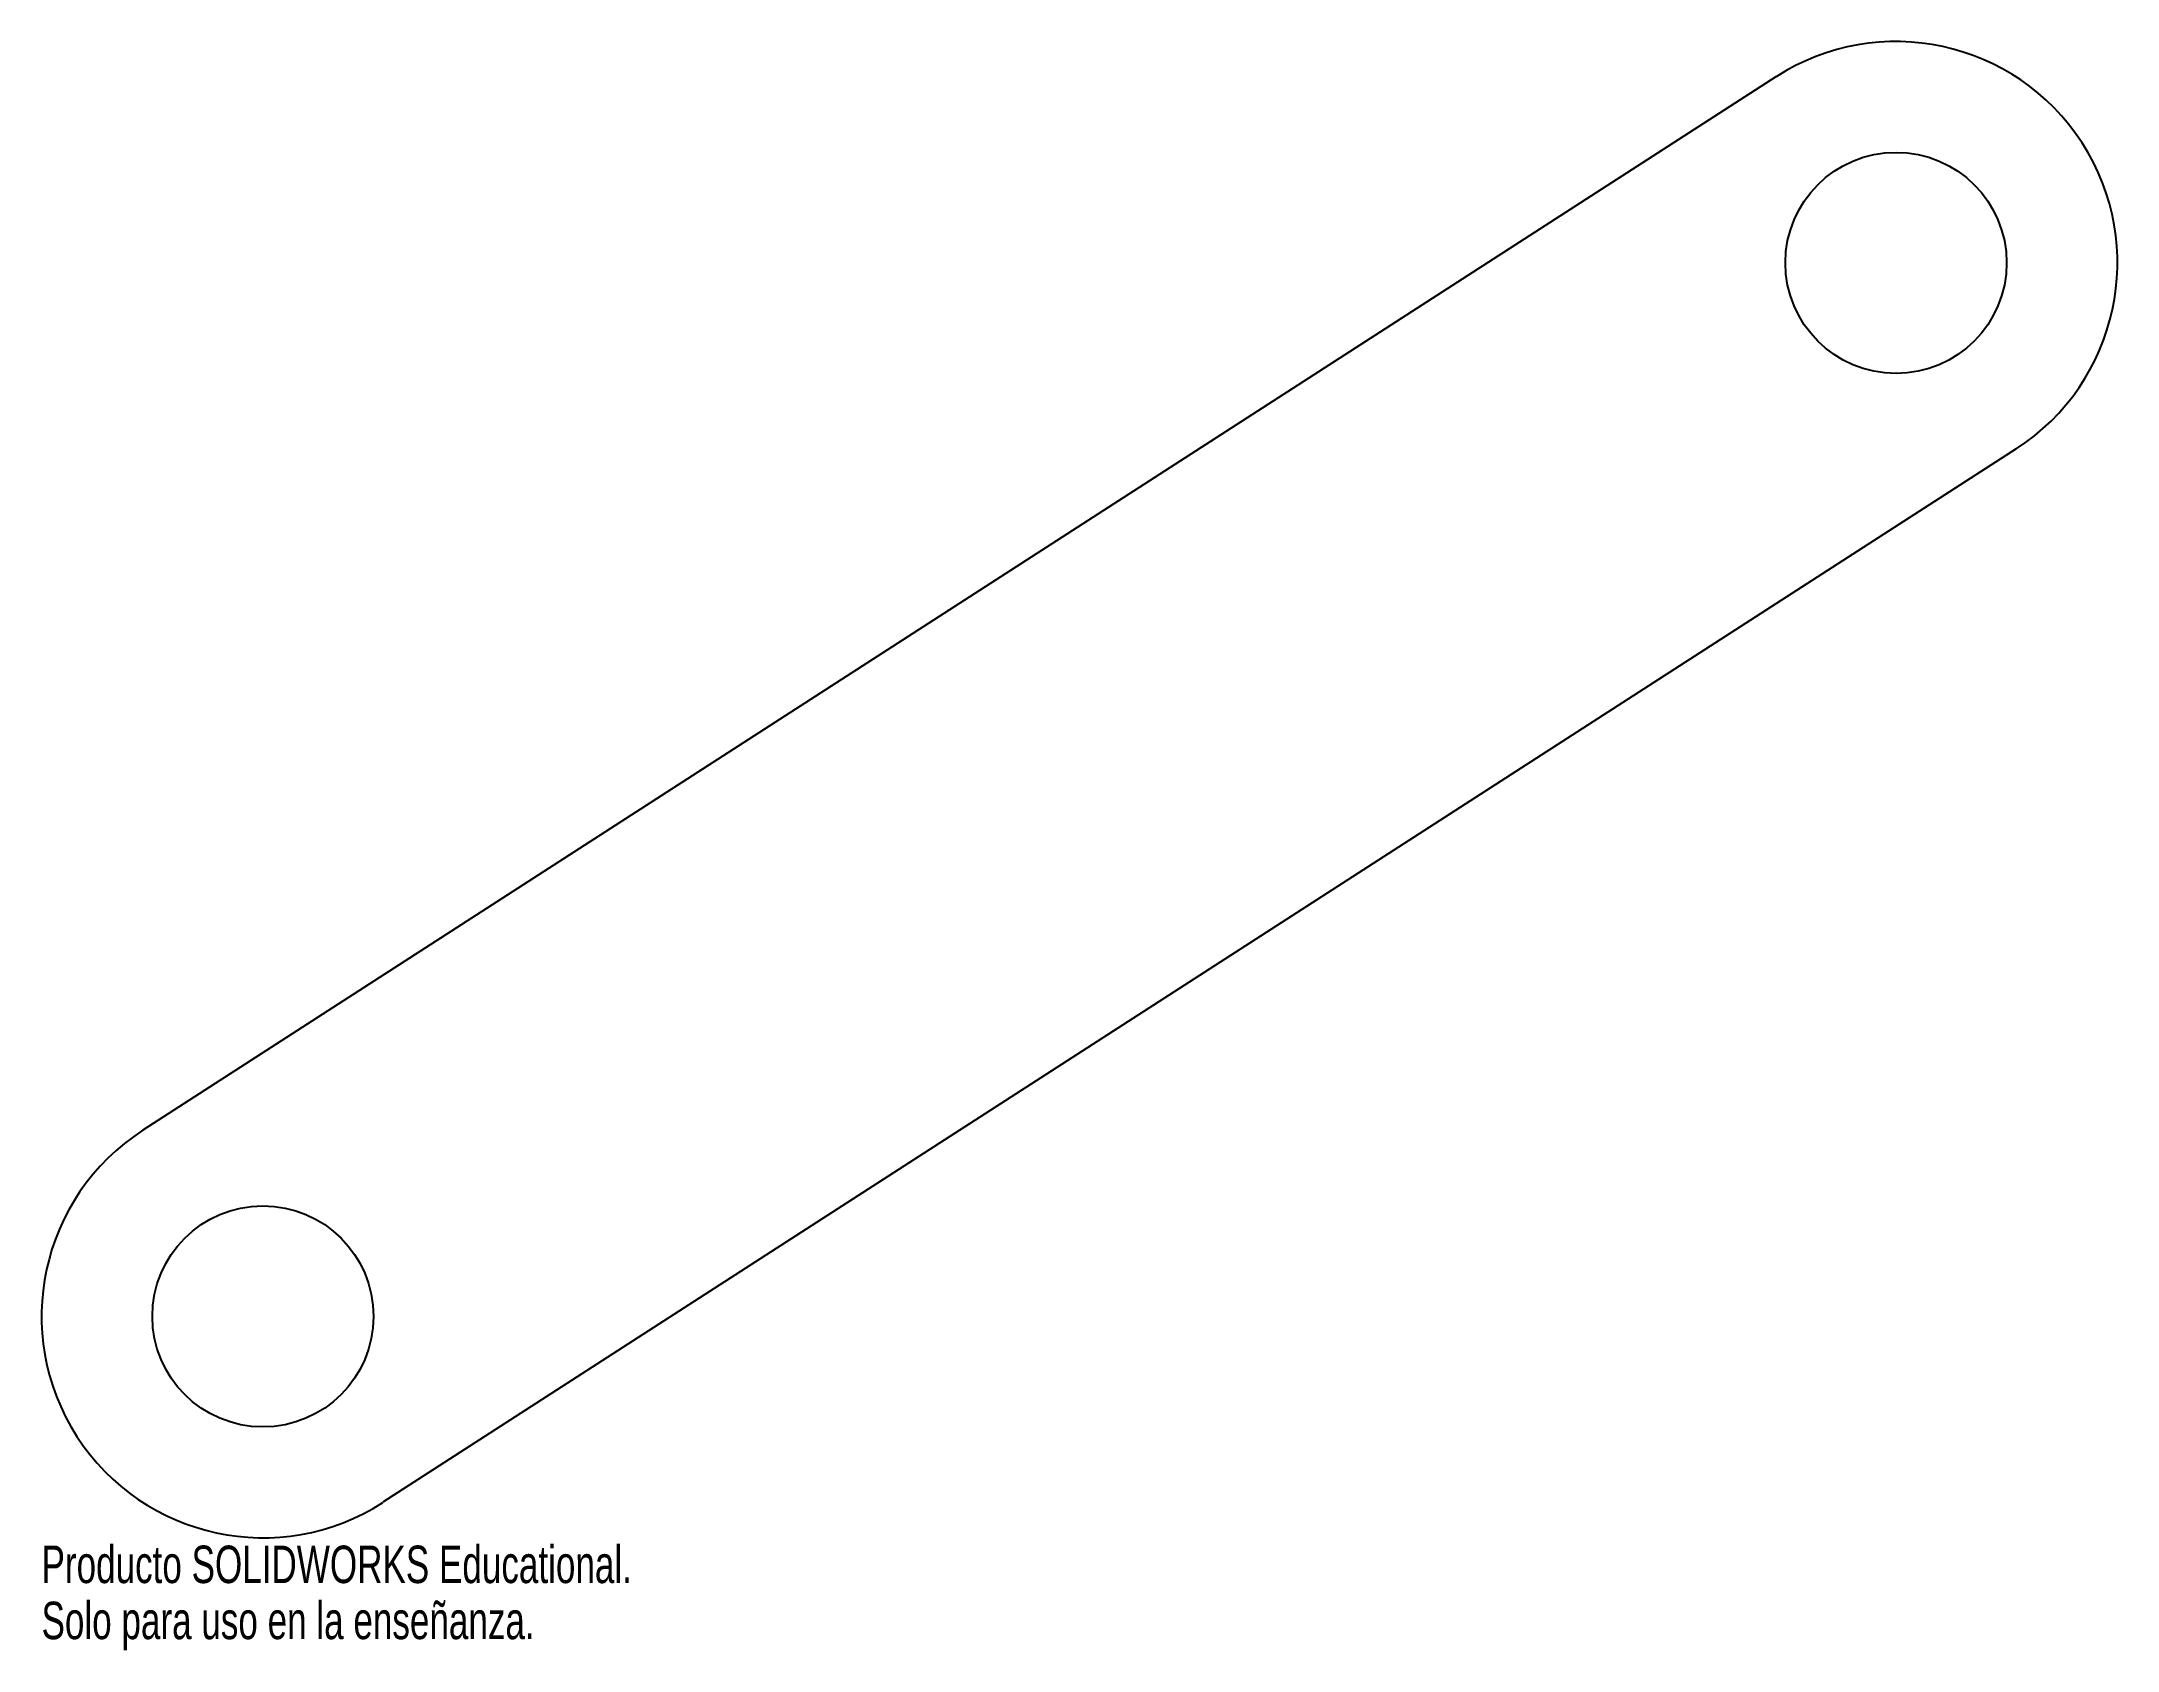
# Model space of a CAD drawing. Header units: inches. Extents: x 1.1 to 11.7, y 8.4 to 16.6.
import ezdxf

# ---------------------------------------------------------------- set-up
doc = ezdxf.new("R2010")
doc.units = ezdxf.units.IN
doc.header["$MEASUREMENT"] = 0
doc.styles.add('SLDTEXTSTYLE0', font='TXT', dxfattribs={"width": 0.7})

msp = doc.modelspace()

# ---------------------------------------------------------------- linework, layer by layer
at = {"color": 7, "linetype": 'Continuous', "lineweight": 25}
for p, q in [((9.918, 16.437), (1.62, 11.084)), ((11.138, 14.546), (2.84, 9.193))]:
    msp.add_line(p, q, dxfattribs=at)
for centre in [(10.528, 15.491), (2.23, 10.138)]:
    msp.add_circle(centre, 0.562, dxfattribs=at)
for centre, start, end in [((10.528, 15.491), 302.8237, 122.8237), ((2.23, 10.138), 122.8237, 302.8237)]:
    msp.add_arc(centre, 1.125, start, end, dxfattribs=at)

# ---------------------------------------------------------------- texts
at = {"color": 7, "linetype": 'Continuous', "char_height": 0.1903, "attachment_point": 1, "style": 'SLDTEXTSTYLE0'}
for s, insert in [('Producto SOLIDWORKS Educational.', (1.105, 8.973)), ('Solo para uso en la enseñanza.', (1.105, 8.688))]:
    msp.add_mtext(s, dxfattribs=dict(at, insert=insert))

doc.saveas('drawing.dxf')
